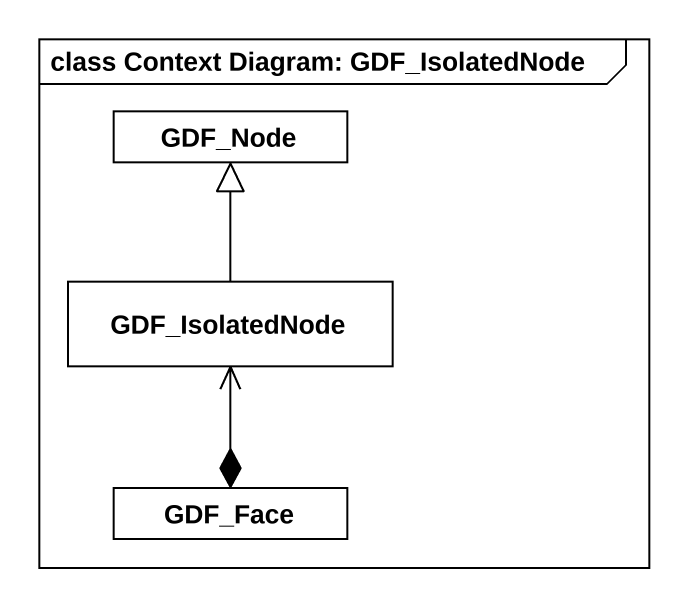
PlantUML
@startuml
mainframe class Context Diagram: GDF_IsolatedNode
hide circle
hide empty members
class GDF_Node
class GDF_IsolatedNode
class GDF_Face
GDF_IsolatedNode -up-|> GDF_Node
GDF_Face *-up-> GDF_IsolatedNode
@enduml
